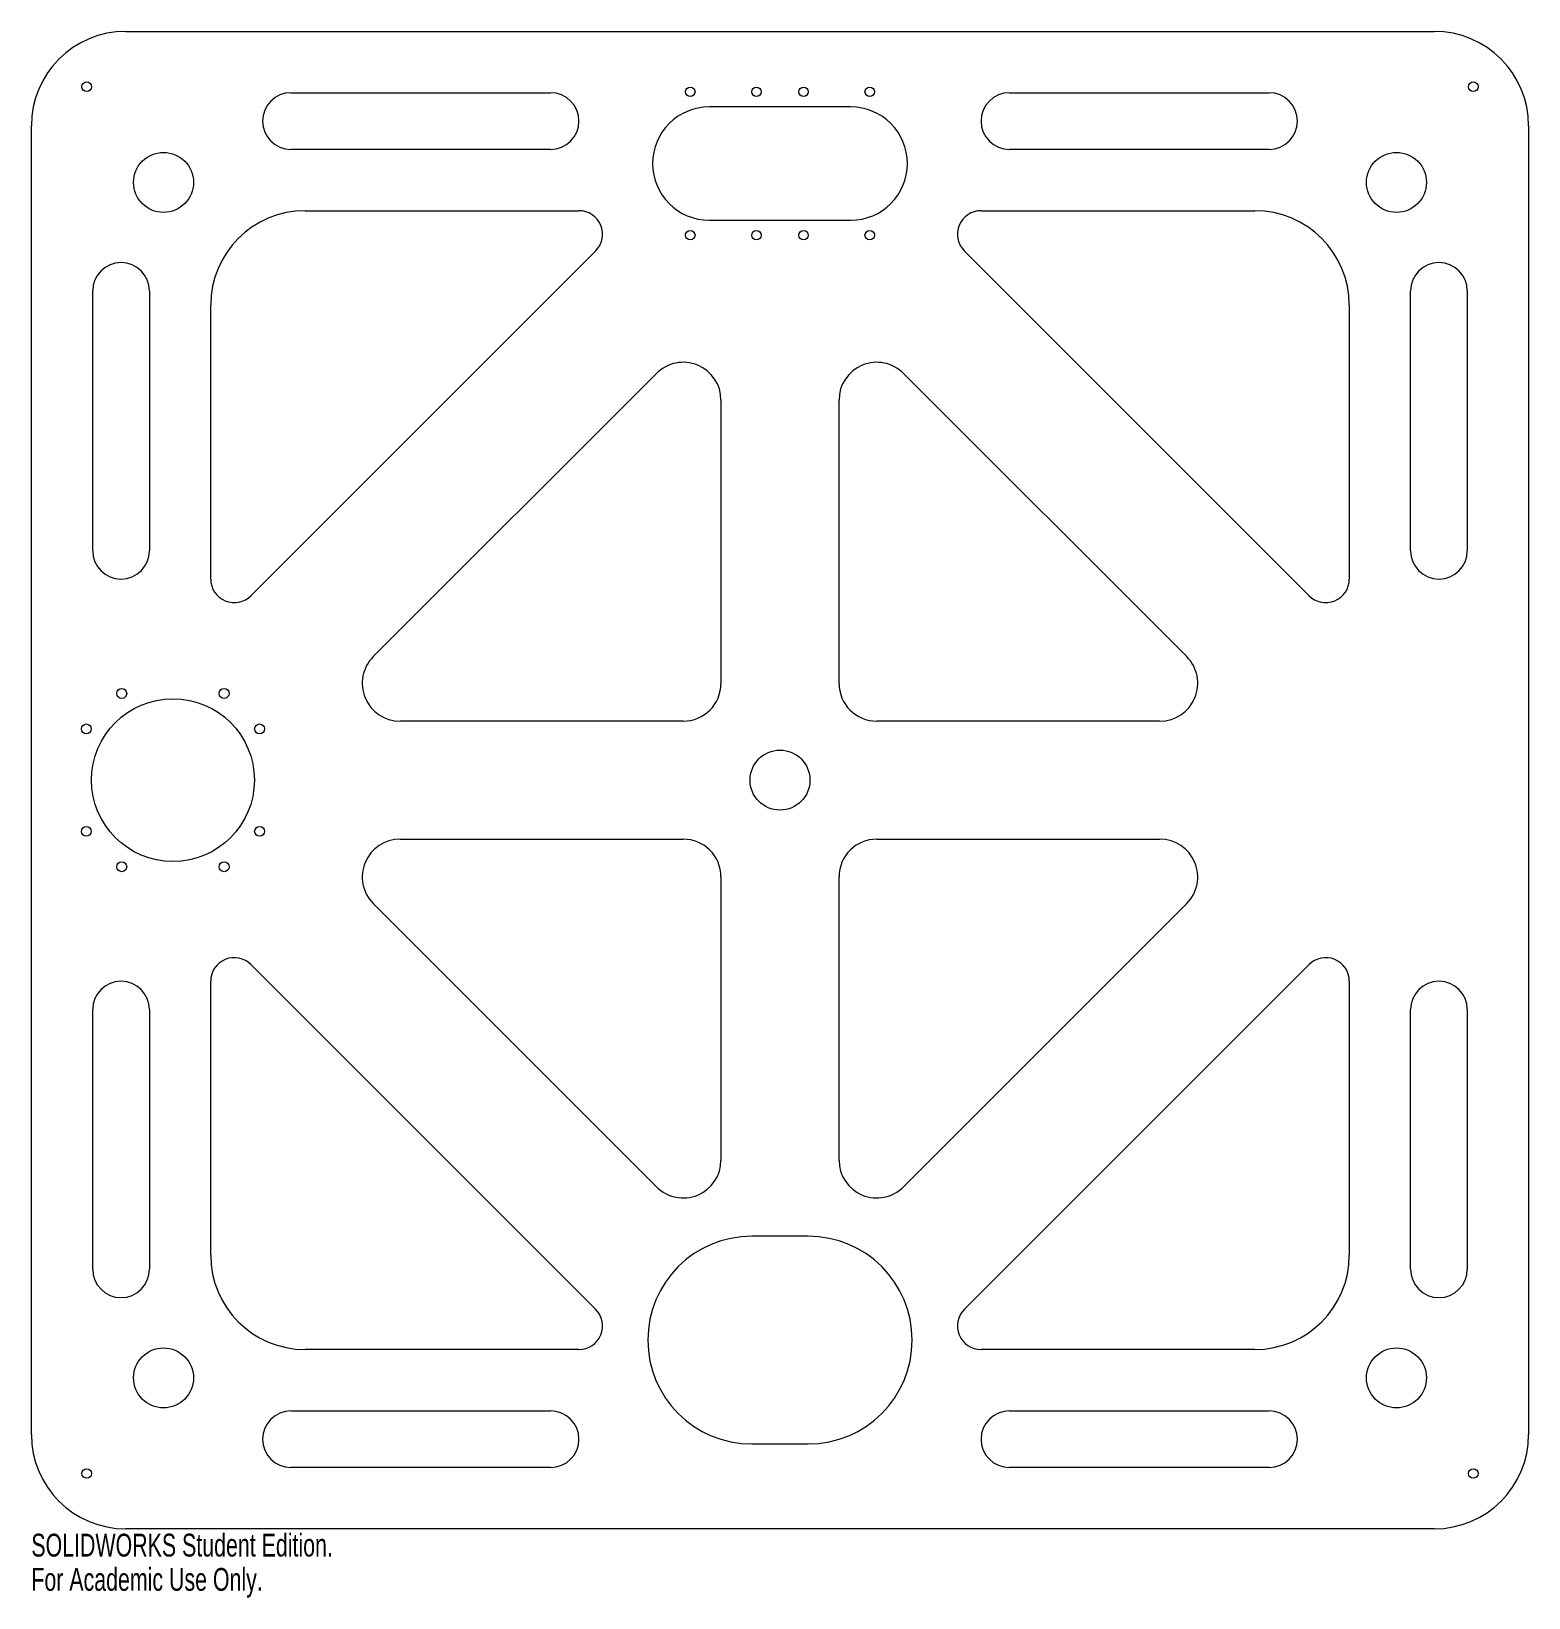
# Model space of a CAD drawing. Header units: millimetres. Extents: x -159 to 159, y -173 to 159.
import ezdxf

# ---------------------------------------------------------------- set-up
doc = ezdxf.new("R2010")
doc.units = ezdxf.units.MM
doc.styles.add('SLDTEXTSTYLE0', font='TXT', dxfattribs={"width": 0.7})

msp = doc.modelspace()

# ---------------------------------------------------------------- linework, layer by layer
at = {"color": 7, "linetype": 'Continuous', "lineweight": 15}
for p, q in [((-138.6, 158.6), (138.6, 158.6)), ((-103.61, 145.6), (-48.6, 145.6)), ((48.6, 145.6), (103.61, 145.6)), ((15, 142.6), (-15, 142.6)), ((-158.6, -138.6), (-158.6, 138.6)), ((158.6, 138.6), (158.6, -138.6)), ((-48.6, 133.6), (-103.61, 133.6)), ((103.61, 133.6), (48.6, 133.6)), ((-100.61, 120.61), (-42.6, 120.61)), ((42.6, 120.61), (100.61, 120.61)), ((-15, 118.61), (15, 118.61)), ((-39.07, 112.07), (-112.07, 39.07)), ((112.07, 39.07), (39.07, 112.07)), ((-145.6, 48.6), (-145.6, 103.61)), ((-133.6, 103.61), (-133.6, 48.6)), ((133.6, 48.6), (133.6, 103.61)), ((145.6, 103.61), (145.6, 48.6)), ((-120.61, 42.6), (-120.61, 100.61)), ((120.61, 100.61), (120.61, 42.6)), ((-86.16, 26.16), (-26.16, 86.16)), ((26.16, 86.16), (86.16, 26.16)), ((-12.5, 80.5), (-12.5, 20.5)), ((12.5, 20.5), (12.5, 80.5)), ((-20.5, 12.5), (-80.5, 12.5)), ((80.5, 12.5), (20.5, 12.5)), ((-80.5, -12.5), (-20.5, -12.5)), ((20.5, -12.5), (80.5, -12.5)), ((-12.5, -20.5), (-12.5, -80.5)), ((12.5, -80.5), (12.5, -20.5)), ((-26.16, -86.16), (-86.16, -26.16)), ((86.16, -26.16), (26.16, -86.16)), ((-112.07, -39.07), (-39.07, -112.07)), ((39.07, -112.07), (112.07, -39.07)), ((-120.61, -100.61), (-120.61, -42.6)), ((120.61, -42.6), (120.61, -100.61)), ((-145.6, -103.61), (-145.6, -48.6)), ((-133.6, -48.6), (-133.6, -103.61)), ((133.6, -103.61), (133.6, -48.6)), ((145.6, -48.6), (145.6, -103.61)), ((6, -96.61), (-6, -96.61)), ((-42.6, -120.61), (-100.61, -120.61)), ((100.61, -120.61), (42.6, -120.61)), ((-103.61, -133.6), (-48.6, -133.6)), ((48.6, -133.6), (103.61, -133.6)), ((-6, -140.6), (6, -140.6)), ((-48.6, -145.6), (-103.61, -145.6)), ((103.61, -145.6), (48.6, -145.6)), ((138.6, -158.6), (-138.6, -158.6))]:
    msp.add_line(p, q, dxfattribs=at)
for centre, radius in [((-146.88, 146.88), 1), ((-19, 145.81), 1), ((-5, 145.81), 1), ((5, 145.81), 1), ((19, 145.81), 1), ((146.88, 146.88), 1), ((-130.6, 126.61), 6.35), ((130.6, 126.61), 6.35), ((-19, 115.41), 1), ((-5, 115.41), 1), ((5, 115.41), 1), ((19, 115.41), 1), ((-128.6, 0), 17.25), ((-139.45, 18.35), 1.05), ((-117.76, 18.35), 1.05), ((-146.96, 10.85), 1.05), ((-110.25, 10.85), 1.05), ((0, 0), 6.35), ((-146.96, -10.85), 1.05), ((-110.25, -10.85), 1.05), ((-139.45, -18.35), 1.05), ((-117.76, -18.35), 1.05), ((-130.6, -126.61), 6.35), ((130.6, -126.61), 6.35), ((-146.88, -146.88), 1), ((146.88, -146.88), 1)]:
    msp.add_circle(centre, radius, dxfattribs=at)
for centre, radius, start, end in [((-138.6, 138.6), 20, 90, 180), ((138.6, 138.6), 20, 0, 90), ((-103.61, 139.6), 6, 90, 270), ((-48.6, 139.6), 6, 270, 90), ((48.6, 139.6), 6, 90, 270), ((103.61, 139.6), 6, 270, 90), ((-15, 130.6), 12, 90, 270), ((15, 130.6), 12, 270, 90), ((-100.61, 100.61), 20, 90, 180), ((-42.6, 115.61), 5, 315, 90), ((42.6, 115.61), 5, 90, 225), ((100.61, 100.61), 20, 0, 90), ((-139.6, 103.61), 6, 0, 180), ((139.6, 103.61), 6, 0, 180), ((-20.5, 80.5), 8, 0, 135), ((20.5, 80.5), 8, 45, 180), ((-139.6, 48.6), 6, 180, 0), ((139.6, 48.6), 6, 180, 360), ((-115.61, 42.6), 5, 180, 315), ((115.61, 42.6), 5, 225, 0), ((-80.5, 20.5), 8, 135, 270), ((80.5, 20.5), 8, 270, 45), ((-20.5, 20.5), 8, 270, 0), ((20.5, 20.5), 8, 180, 270), ((-80.5, -20.5), 8, 90, 225), ((-20.5, -20.5), 8, 0, 90), ((20.5, -20.5), 8, 90, 180), ((80.5, -20.5), 8, 315, 90), ((-115.61, -42.6), 5, 45, 180), ((115.61, -42.6), 5, 0, 135), ((-139.6, -48.6), 6, 0, 180), ((139.6, -48.6), 6, 0, 180), ((-20.5, -80.5), 8, 225, 0), ((20.5, -80.5), 8, 180, 315), ((-6, -118.61), 22, 90, 270), ((6, -118.61), 22, 270, 90), ((-100.61, -100.61), 20, 180, 270), ((100.61, -100.61), 20, 270, 0), ((-139.6, -103.61), 6, 180, 0), ((139.6, -103.61), 6, 180, 0), ((-42.6, -115.61), 5, 270, 45), ((42.6, -115.61), 5, 135, 270), ((-103.61, -139.6), 6, 90, 270), ((-48.6, -139.6), 6, 270, 90), ((48.6, -139.6), 6, 90, 270), ((103.61, -139.6), 6, 270, 90), ((-138.6, -138.6), 20, 180, 270), ((138.6, -138.6), 20, 270, 0)]:
    msp.add_arc(centre, radius, start, end, dxfattribs=at)

# ---------------------------------------------------------------- texts
at = {"color": 7, "linetype": 'Continuous', "char_height": 4.8336, "attachment_point": 1, "style": 'SLDTEXTSTYLE0'}
for s, insert in [('SOLIDWORKS Student Edition.', (-158.6, -159.62)), ('For Academic Use Only.', (-158.6, -166.87))]:
    msp.add_mtext(s, dxfattribs=dict(at, insert=insert))

doc.saveas('drawing.dxf')
